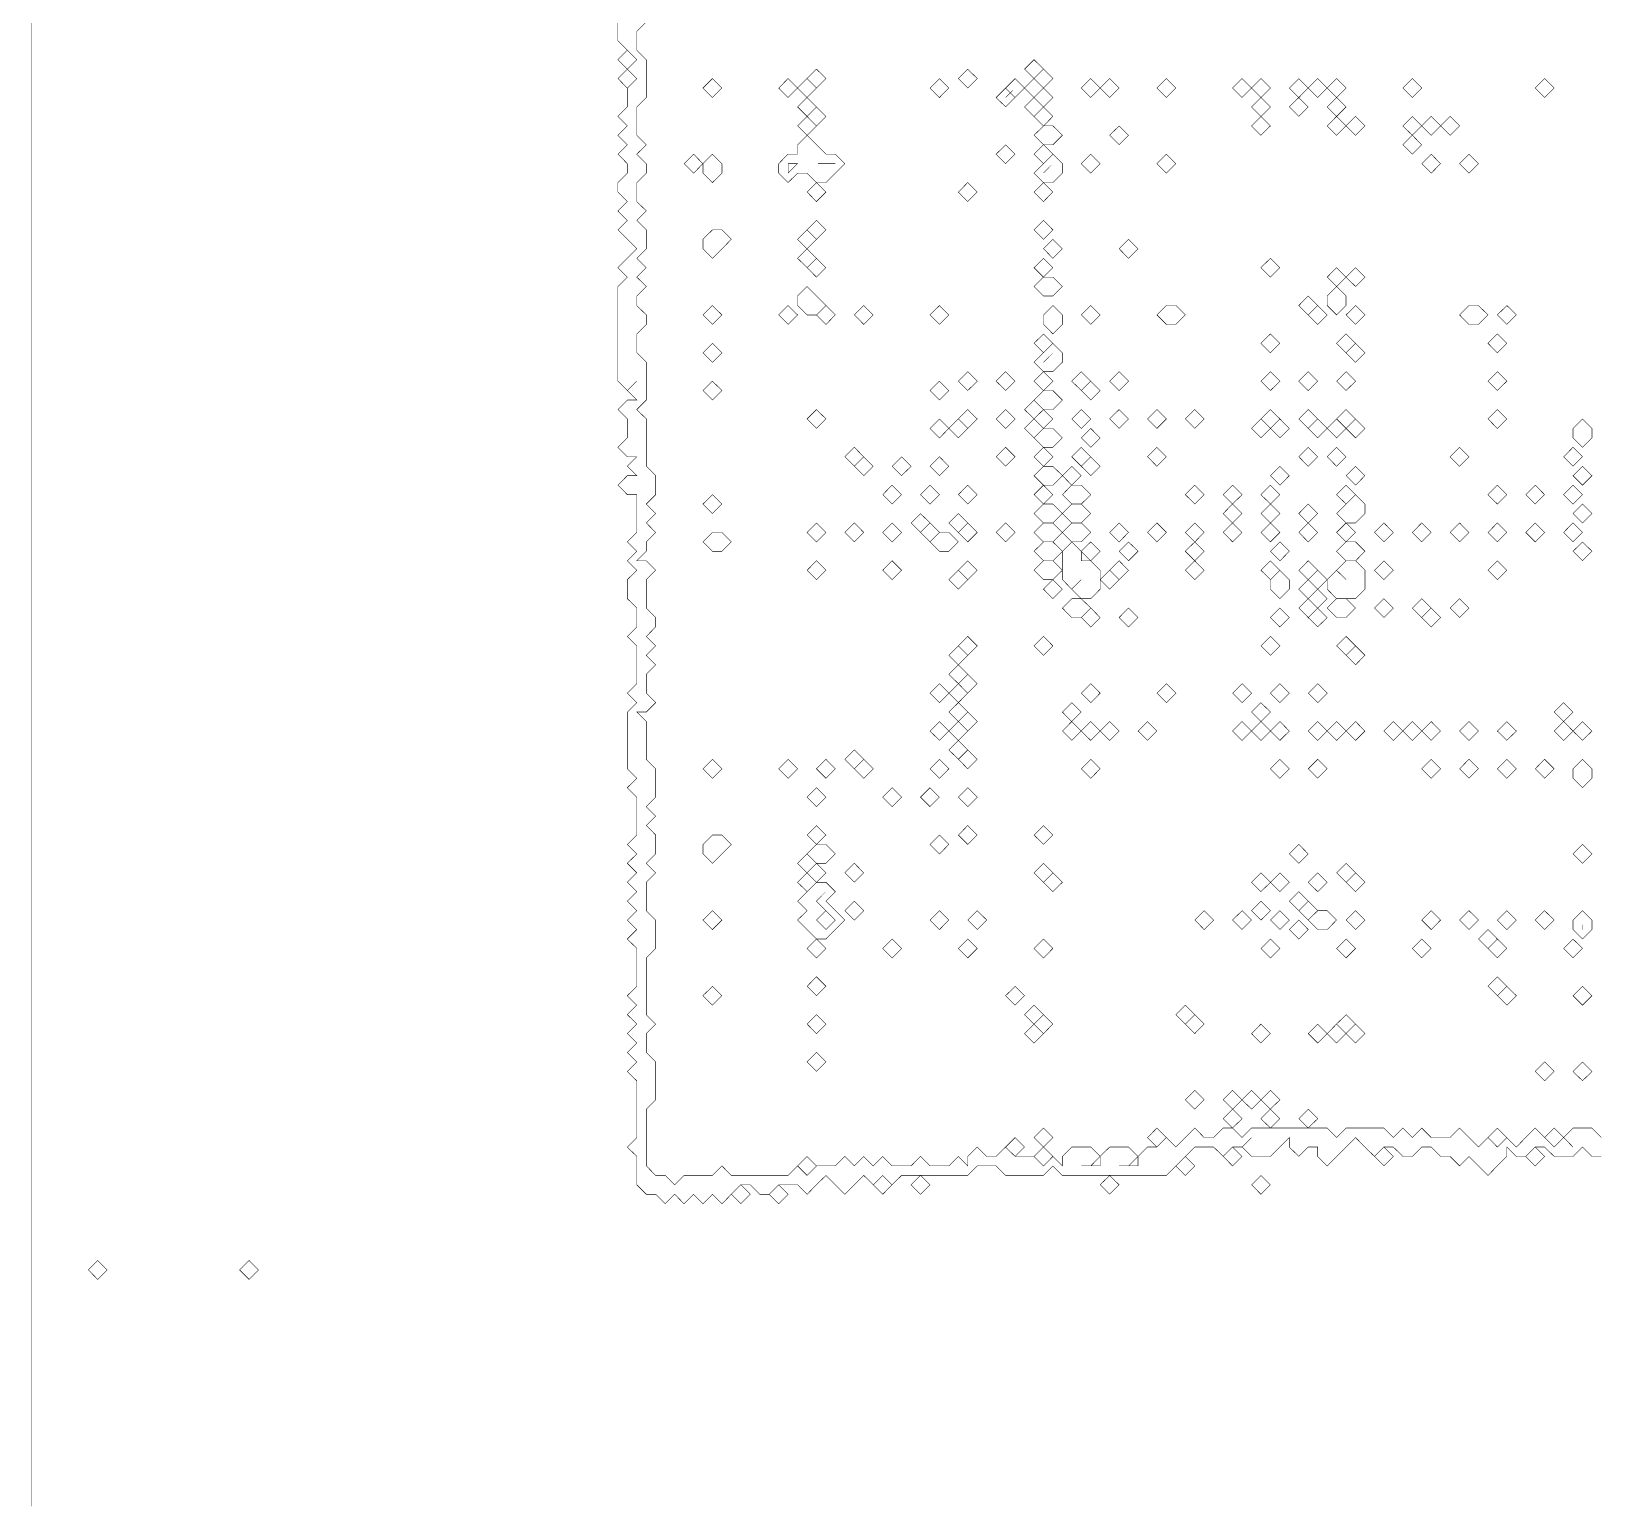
# Model space of a CAD drawing. Header units: metres. Extents: x 0 to 4939, y -4939 to 0.
# Drawn here: x 0 to 1599, y -3436 to -1933 of the extents above; entities that cross this region are included whole.
import ezdxf

# ---------------------------------------------------------------- set-up
doc = ezdxf.new("R2010")
doc.units = ezdxf.units.M
doc.layers.add('conductor', color=1, linetype='Continuous')
doc.layers.add('substrate', color=5, linetype='Continuous')

msp = doc.modelspace()

# ---------------------------------------------------------------- linework, layer by layer
at = {"layer": 'conductor', "const_width": 0.5}
msp.add_lwpolyline([(628.2, -1923.1), (618.5, -1932.8), (618.5, -1942.5), (618.5, -1952.1), (628.2, -1961.8), (628.2, -1971.5), (628.2, -1981.1), (628.2, -1990.8), (628.2, -2000.5), (618.5, -2010.1), (618.5, -2019.8), (618.5, -2029.5), (618.5, -2039.1), (628.2, -2048.8), (618.5, -2058.4), (628.2, -2068.1), (628.2, -2077.8), (618.5, -2087.4), (618.5, -2097.1), (618.5, -2106.8), (628.2, -2116.4), (618.5, -2126.1), (628.2, -2135.8), (628.2, -2145.4), (628.2, -2155.1), (618.5, -2164.8), (628.2, -2174.4), (618.5, -2184.1), (628.2, -2193.7), (618.5, -2203.4), (618.5, -2213.1), (628.2, -2222.7), (628.2, -2232.4), (618.5, -2242.1), (618.5, -2251.7), (618.5, -2261.4), (628.2, -2271.1), (628.2, -2280.7), (628.2, -2290.4), (628.2, -2300), (628.2, -2309.7), (618.5, -2319.4), (628.2, -2329), (628.2, -2338.7), (628.2, -2348.4), (628.2, -2358), (628.2, -2367.7), (628.2, -2377.4), (637.8, -2387), (637.8, -2396.7), (637.8, -2406.4), (628.2, -2416), (637.8, -2425.7), (628.2, -2435.3), (637.8, -2445), (628.2, -2454.7), (628.2, -2464.3), (618.5, -2474), (628.2, -2474), (637.8, -2483.7), (628.2, -2493.3), (628.2, -2503), (628.2, -2512.7), (628.2, -2522.3), (637.8, -2532), (637.8, -2541.6), (628.2, -2551.3), (637.8, -2561), (628.2, -2570.6), (637.8, -2580.3), (628.2, -2590), (628.2, -2599.6), (628.2, -2609.3), (637.8, -2619), (628.2, -2628.6), (618.5, -2628.6), (628.2, -2638.3), (628.2, -2648), (628.2, -2657.6), (628.2, -2667.3), (628.2, -2676.9), (637.8, -2686.6), (637.8, -2696.3), (637.8, -2705.9), (637.8, -2715.6), (628.2, -2725.3), (637.8, -2734.9), (628.2, -2744.6), (637.8, -2754.3), (637.8, -2763.9), (637.8, -2773.6), (628.2, -2783.2), (637.8, -2792.9), (628.2, -2802.6), (628.2, -2812.2), (628.2, -2821.9), (628.2, -2831.6), (637.8, -2841.2), (637.8, -2850.9), (637.8, -2860.6), (637.8, -2870.2), (628.2, -2879.9), (628.2, -2889.6), (628.2, -2899.2), (628.2, -2908.9), (628.2, -2918.5), (628.2, -2928.2), (628.2, -2937.9), (637.8, -2947.5), (628.2, -2957.2), (628.2, -2966.9), (628.2, -2976.5), (637.8, -2986.2), (637.8, -2995.9), (637.8, -3005.5), (637.8, -3015.2), (637.8, -3024.9), (628.2, -3034.5), (628.2, -3044.2), (628.2, -3053.8), (628.2, -3063.5), (628.2, -3073.2), (628.2, -3082.8), (628.2, -3092.5), (637.8, -3102.2), (647.5, -3102.2), (657.2, -3111.8), (666.8, -3102.2), (676.5, -3102.2), (686.1, -3102.2), (695.8, -3102.2), (705.5, -3092.5), (715.1, -3102.2), (724.8, -3102.2), (734.5, -3102.2), (744.1, -3102.2), (753.8, -3102.2), (763.5, -3102.2), (773.1, -3102.2), (782.8, -3092.5), (792.5, -3102.2), (802.1, -3092.5), (811.8, -3092.5), (821.4, -3092.5), (831.1, -3082.8), (840.8, -3092.5), (850.4, -3082.8), (860.1, -3092.5), (869.8, -3082.8), (879.4, -3092.5), (889.1, -3092.5), (898.8, -3092.5), (908.4, -3082.8), (918.1, -3092.5), (927.8, -3092.5), (937.4, -3092.5), (947.1, -3082.8), (956.7, -3092.5), (956.7, -3082.8), (966.4, -3073.2), (976.1, -3082.8), (985.7, -3082.8), (995.4, -3073.2), (1005.1, -3082.8), (1014.7, -3082.8), (1024.4, -3082.8), (1034.1, -3092.5), (1043.7, -3082.8), (1053.4, -3092.5), (1053.4, -3082.8), (1063, -3073.2), (1072.7, -3073.2), (1082.4, -3073.2), (1092, -3082.8), (1082.4, -3092.5), (1072.7, -3092.5), (1082.4, -3092.5), (1092, -3092.5), (1092, -3082.8), (1101.7, -3073.2), (1111.4, -3073.2), (1121, -3073.2), (1130.7, -3082.8), (1121, -3092.5), (1111.4, -3092.5), (1121, -3092.5), (1130.7, -3092.5), (1130.7, -3082.8), (1140.4, -3073.2), (1150, -3073.2), (1159.7, -3063.5), (1169.4, -3073.2), (1179, -3063.5), (1188.7, -3053.8), (1198.3, -3063.5), (1208, -3063.5), (1217.7, -3053.8), (1227.3, -3053.8), (1237, -3063.5), (1246.7, -3053.8), (1256.3, -3053.8), (1266, -3053.8), (1275.7, -3053.8), (1285.3, -3053.8), (1295, -3053.8), (1304.6, -3053.8), (1314.3, -3053.8), (1324, -3053.8), (1333.6, -3063.5), (1343.3, -3053.8), (1353, -3053.8), (1362.6, -3053.8), (1372.3, -3053.8), (1382, -3053.8), (1391.6, -3063.5), (1401.3, -3053.8), (1411, -3063.5), (1420.6, -3053.8), (1430.3, -3063.5), (1439.9, -3063.5), (1449.6, -3063.5), (1459.3, -3053.8), (1468.9, -3063.5), (1478.6, -3073.2), (1488.3, -3063.5), (1497.9, -3073.2), (1507.6, -3063.5), (1517.3, -3073.2), (1526.9, -3063.5), (1536.6, -3053.8), (1546.2, -3063.5), (1555.9, -3073.2), (1565.6, -3063.5), (1575.2, -3073.2), (1565.6, -3063.5), (1575.2, -3053.8), (1584.9, -3053.8), (1594.6, -3053.8), (1604.2, -3063.5)], dxfattribs=at)
for points in [[(1014.7, -1971.5), (1024.4, -1961.8), (1034.1, -1971.5), (1024.4, -1981.1)], [(686.1, -1990.8), (695.8, -1981.1), (705.5, -1990.8), (695.8, -2000.5)], [(763.5, -1990.8), (773.1, -1981.1), (782.8, -1990.8), (773.1, -2000.5)], [(782.8, -1990.8), (792.5, -1981.1), (802.1, -1990.8), (792.5, -2000.5)], [(792.5, -1981.1), (802.1, -1971.5), (811.8, -1981.1), (802.1, -1990.8)], [(918.1, -1990.8), (927.8, -1981.1), (937.4, -1990.8), (927.8, -2000.5)], [(947.1, -1981.1), (956.7, -1971.5), (966.4, -1981.1), (956.7, -1990.8)], [(995.4, -1990.8), (1005.1, -1981.1), (1014.7, -1990.8), (1005.1, -2000.5)], [(1014.7, -1990.8), (1024.4, -1981.1), (1034.1, -1990.8), (1024.4, -2000.5)], [(1024.4, -1981.1), (1034.1, -1971.5), (1043.7, -1981.1), (1034.1, -1990.8)], [(1072.7, -1990.8), (1082.4, -1981.1), (1092, -1990.8), (1082.4, -2000.5)], [(1092, -1990.8), (1101.7, -1981.1), (1111.4, -1990.8), (1101.7, -2000.5)], [(1150, -1990.8), (1159.7, -1981.1), (1169.4, -1990.8), (1159.7, -2000.5)], [(1227.3, -1990.8), (1237, -1981.1), (1246.7, -1990.8), (1237, -2000.5)], [(1246.7, -1990.8), (1256.3, -1981.1), (1266, -1990.8), (1256.3, -2000.5)], [(1285.3, -1990.8), (1295, -1981.1), (1304.6, -1990.8), (1295, -2000.5)], [(1304.6, -1990.8), (1314.3, -1981.1), (1324, -1990.8), (1314.3, -2000.5)], [(1324, -1990.8), (1333.6, -1981.1), (1343.3, -1990.8), (1333.6, -2000.5)], [(1401.3, -1990.8), (1411, -1981.1), (1420.6, -1990.8), (1411, -2000.5)], [(1536.6, -1990.8), (1546.2, -1981.1), (1555.9, -1990.8), (1546.2, -2000.5)], [(985.7, -2000.5), (995.4, -1990.8), (1005.1, -2000.5), (995.4, -2010.1)], [(1024.4, -2000.5), (1034.1, -1990.8), (1043.7, -2000.5), (1034.1, -2010.1)], [(782.8, -2010.1), (792.5, -2000.5), (802.1, -2010.1), (792.5, -2019.8)], [(792.5, -2019.8), (802.1, -2010.1), (811.8, -2019.8), (802.1, -2029.5)], [(1014.7, -2010.1), (1024.4, -2000.5), (1034.1, -2010.1), (1024.4, -2019.8)], [(1024.4, -2019.8), (1034.1, -2010.1), (1043.7, -2019.8), (1034.1, -2029.5)], [(1246.7, -2010.1), (1256.3, -2000.5), (1266, -2010.1), (1256.3, -2019.8)], [(1285.3, -2010.1), (1295, -2000.5), (1304.6, -2010.1), (1295, -2019.8)], [(1324, -2010.1), (1333.6, -2000.5), (1343.3, -2010.1), (1333.6, -2019.8)], [(782.8, -2029.5), (792.5, -2019.8), (802.1, -2029.5), (792.5, -2039.1)], [(1024.4, -2039.1), (1034.1, -2029.5), (1043.7, -2029.5), (1053.4, -2039.1), (1043.7, -2048.8), (1034.1, -2048.8)], [(1101.7, -2039.1), (1111.4, -2029.5), (1121, -2039.1), (1111.4, -2048.8)], [(1246.7, -2029.5), (1256.3, -2019.8), (1266, -2029.5), (1256.3, -2039.1)], [(1324, -2029.5), (1333.6, -2019.8), (1343.3, -2029.5), (1333.6, -2039.1)], [(1343.3, -2029.5), (1353, -2019.8), (1362.6, -2029.5), (1353, -2039.1)], [(1401.3, -2029.5), (1411, -2019.8), (1420.6, -2029.5), (1411, -2039.1)], [(1420.6, -2029.5), (1430.3, -2019.8), (1439.9, -2029.5), (1430.3, -2039.1)], [(1439.9, -2029.5), (1449.6, -2019.8), (1459.3, -2029.5), (1449.6, -2039.1)], [(782.8, -2048.8), (792.5, -2039.1), (802.1, -2048.8), (811.8, -2058.4), (821.4, -2058.4), (831.1, -2068.1), (821.4, -2077.8), (811.8, -2087.4), (802.1, -2087.4), (792.5, -2077.8), (782.8, -2077.8), (773.1, -2087.4), (763.5, -2077.8), (763.5, -2068.1), (773.1, -2058.4), (782.8, -2058.4)], [(1401.3, -2048.8), (1411, -2039.1), (1420.6, -2048.8), (1411, -2058.4)], [(666.8, -2068.1), (676.5, -2058.4), (686.1, -2068.1), (676.5, -2077.8)], [(686.1, -2068.1), (695.8, -2058.4), (705.5, -2068.1), (705.5, -2077.8), (695.8, -2087.4), (686.1, -2077.8)], [(985.7, -2058.4), (995.4, -2048.8), (1005.1, -2058.4), (995.4, -2068.1)], [(1024.4, -2058.4), (1034.1, -2048.8), (1043.7, -2058.4), (1034.1, -2068.1)], [(1034.1, -2068.1), (1043.7, -2058.4), (1053.4, -2068.1), (1053.4, -2077.8), (1043.7, -2087.4), (1034.1, -2087.4), (1024.4, -2077.8)], [(1072.7, -2068.1), (1082.4, -2058.4), (1092, -2068.1), (1082.4, -2077.8)], [(1150, -2068.1), (1159.7, -2058.4), (1169.4, -2068.1), (1159.7, -2077.8)], [(1420.6, -2068.1), (1430.3, -2058.4), (1439.9, -2068.1), (1430.3, -2077.8)], [(1459.3, -2068.1), (1468.9, -2058.4), (1478.6, -2068.1), (1468.9, -2077.8)], [(792.5, -2097.1), (802.1, -2087.4), (811.8, -2097.1), (802.1, -2106.8)], [(947.1, -2097.1), (956.7, -2087.4), (966.4, -2097.1), (956.7, -2106.8)], [(1024.4, -2097.1), (1034.1, -2087.4), (1043.7, -2097.1), (1034.1, -2106.8)], [(792.5, -2135.8), (802.1, -2126.1), (811.8, -2135.8), (802.1, -2145.4)], [(1024.4, -2135.8), (1034.1, -2126.1), (1043.7, -2135.8), (1034.1, -2145.4)], [(686.1, -2145.4), (695.8, -2135.8), (705.5, -2135.8), (715.1, -2145.4), (705.5, -2155.1), (695.8, -2164.8), (686.1, -2155.1)], [(782.8, -2145.4), (792.5, -2135.8), (802.1, -2145.4), (792.5, -2155.1)], [(782.8, -2164.8), (792.5, -2155.1), (802.1, -2164.8), (792.5, -2174.4)], [(1034.1, -2155.1), (1043.7, -2145.4), (1053.4, -2155.1), (1043.7, -2164.8)], [(1111.4, -2155.1), (1121, -2145.4), (1130.7, -2155.1), (1121, -2164.8)], [(792.5, -2174.4), (802.1, -2164.8), (811.8, -2174.4), (802.1, -2184.1)], [(1024.4, -2174.4), (1034.1, -2164.8), (1043.7, -2174.4), (1034.1, -2184.1)], [(1256.3, -2174.4), (1266, -2164.8), (1275.7, -2174.4), (1266, -2184.1)], [(1324, -2184.1), (1333.6, -2174.4), (1343.3, -2184.1), (1333.6, -2193.7)], [(1343.3, -2184.1), (1353, -2174.4), (1362.6, -2184.1), (1353, -2193.7)], [(1024.4, -2193.7), (1034.1, -2184.1), (1043.7, -2184.1), (1053.4, -2193.7), (1043.7, -2203.4), (1034.1, -2203.4)], [(782.8, -2203.4), (792.5, -2193.7), (802.1, -2203.4), (811.8, -2213.1), (802.1, -2222.7), (792.5, -2222.7), (782.8, -2213.1)], [(1295, -2213.1), (1304.6, -2203.4), (1314.3, -2213.1), (1304.6, -2222.7)], [(1324, -2203.4), (1333.6, -2193.7), (1343.3, -2203.4), (1343.3, -2213.1), (1333.6, -2222.7), (1324, -2213.1)], [(686.1, -2222.7), (695.8, -2213.1), (705.5, -2222.7), (695.8, -2232.4)], [(763.5, -2222.7), (773.1, -2213.1), (782.8, -2222.7), (773.1, -2232.4)], [(802.1, -2222.7), (811.8, -2213.1), (821.4, -2222.7), (811.8, -2232.4)], [(840.8, -2222.7), (850.4, -2213.1), (860.1, -2222.7), (850.4, -2232.4)], [(918.1, -2222.7), (927.8, -2213.1), (937.4, -2222.7), (927.8, -2232.4)], [(1034.1, -2222.7), (1043.7, -2213.1), (1053.4, -2222.7), (1053.4, -2232.4), (1043.7, -2242.1), (1034.1, -2232.4)], [(1072.7, -2222.7), (1082.4, -2213.1), (1092, -2222.7), (1082.4, -2232.4)], [(1150, -2222.7), (1159.7, -2213.1), (1169.4, -2213.1), (1179, -2222.7), (1169.4, -2232.4), (1159.7, -2232.4)], [(1304.6, -2222.7), (1314.3, -2213.1), (1324, -2222.7), (1314.3, -2232.4)], [(1343.3, -2222.7), (1353, -2213.1), (1362.6, -2222.7), (1353, -2232.4)], [(1459.3, -2222.7), (1468.9, -2213.1), (1478.6, -2213.1), (1488.3, -2222.7), (1478.6, -2232.4), (1468.9, -2232.4)], [(1497.9, -2222.7), (1507.6, -2213.1), (1517.3, -2222.7), (1507.6, -2232.4)], [(686.1, -2261.4), (695.8, -2251.7), (705.5, -2261.4), (695.8, -2271.1)], [(1024.4, -2251.7), (1034.1, -2242.1), (1043.7, -2251.7), (1034.1, -2261.4)], [(1034.1, -2261.4), (1043.7, -2251.7), (1053.4, -2261.4), (1053.4, -2271.1), (1043.7, -2280.7), (1034.1, -2280.7), (1024.4, -2271.1)], [(1256.3, -2251.7), (1266, -2242.1), (1275.7, -2251.7), (1266, -2261.4)], [(1333.6, -2251.7), (1343.3, -2242.1), (1353, -2251.7), (1343.3, -2261.4)], [(1343.3, -2261.4), (1353, -2251.7), (1362.6, -2261.4), (1353, -2271.1)], [(1488.3, -2251.7), (1497.9, -2242.1), (1507.6, -2251.7), (1497.9, -2261.4)], [(947.1, -2290.4), (956.7, -2280.7), (966.4, -2290.4), (956.7, -2300)], [(985.7, -2290.4), (995.4, -2280.7), (1005.1, -2290.4), (995.4, -2300)], [(1024.4, -2290.4), (1034.1, -2280.7), (1043.7, -2290.4), (1034.1, -2300)], [(1063, -2290.4), (1072.7, -2280.7), (1082.4, -2290.4), (1072.7, -2300)], [(1101.7, -2290.4), (1111.4, -2280.7), (1121, -2290.4), (1111.4, -2300)], [(1256.3, -2290.4), (1266, -2280.7), (1275.7, -2290.4), (1266, -2300)], [(1295, -2290.4), (1304.6, -2280.7), (1314.3, -2290.4), (1304.6, -2300)], [(1333.6, -2290.4), (1343.3, -2280.7), (1353, -2290.4), (1343.3, -2300)], [(1488.3, -2290.4), (1497.9, -2280.7), (1507.6, -2290.4), (1497.9, -2300)], [(686.1, -2300), (695.8, -2290.4), (705.5, -2300), (695.8, -2309.7)], [(918.1, -2300), (927.8, -2290.4), (937.4, -2300), (927.8, -2309.7)], [(1024.4, -2309.7), (1034.1, -2300), (1043.7, -2300), (1053.4, -2309.7), (1043.7, -2319.4), (1034.1, -2319.4)], [(1072.7, -2300), (1082.4, -2290.4), (1092, -2300), (1082.4, -2309.7)], [(792.5, -2329), (802.1, -2319.4), (811.8, -2329), (802.1, -2338.7)], [(947.1, -2329), (956.7, -2319.4), (966.4, -2329), (956.7, -2338.7)], [(985.7, -2329), (995.4, -2319.4), (1005.1, -2329), (995.4, -2338.7)], [(1014.7, -2319.4), (1024.4, -2309.7), (1034.1, -2319.4), (1024.4, -2329)], [(1024.4, -2329), (1034.1, -2319.4), (1043.7, -2329), (1034.1, -2338.7)], [(1063, -2329), (1072.7, -2319.4), (1082.4, -2329), (1072.7, -2338.7)], [(1101.7, -2329), (1111.4, -2319.4), (1121, -2329), (1111.4, -2338.7)], [(1140.4, -2329), (1150, -2319.4), (1159.7, -2329), (1150, -2338.7)], [(1179, -2329), (1188.7, -2319.4), (1198.3, -2329), (1188.7, -2338.7)], [(1256.3, -2329), (1266, -2319.4), (1275.7, -2329), (1266, -2338.7)], [(1295, -2329), (1304.6, -2319.4), (1314.3, -2329), (1304.6, -2338.7)], [(1333.6, -2329), (1343.3, -2319.4), (1353, -2329), (1343.3, -2338.7)], [(1488.3, -2329), (1497.9, -2319.4), (1507.6, -2329), (1497.9, -2338.7)], [(918.1, -2338.7), (927.8, -2329), (937.4, -2338.7), (927.8, -2348.4)], [(937.4, -2338.7), (947.1, -2329), (956.7, -2338.7), (947.1, -2348.4)], [(1014.7, -2338.7), (1024.4, -2329), (1034.1, -2338.7), (1024.4, -2348.4)], [(1246.7, -2338.7), (1256.3, -2329), (1266, -2338.7), (1256.3, -2348.4)], [(1266, -2338.7), (1275.7, -2329), (1285.3, -2338.7), (1275.7, -2348.4)], [(1304.6, -2338.7), (1314.3, -2329), (1324, -2338.7), (1314.3, -2348.4)], [(1324, -2338.7), (1333.6, -2329), (1343.3, -2338.7), (1333.6, -2348.4)], [(1343.3, -2338.7), (1353, -2329), (1362.6, -2338.7), (1353, -2348.4)], [(1575.2, -2338.7), (1584.9, -2329), (1594.6, -2338.7), (1594.6, -2348.4), (1584.9, -2358), (1575.2, -2348.4)], [(1024.4, -2348.4), (1034.1, -2338.7), (1043.7, -2338.7), (1053.4, -2348.4), (1043.7, -2358), (1034.1, -2358)], [(1072.7, -2348.4), (1082.4, -2338.7), (1092, -2348.4), (1082.4, -2358)], [(831.1, -2367.7), (840.8, -2358), (850.4, -2367.7), (840.8, -2377.4)], [(840.8, -2377.4), (850.4, -2367.7), (860.1, -2377.4), (850.4, -2387)], [(879.4, -2377.4), (889.1, -2367.7), (898.8, -2377.4), (889.1, -2387)], [(918.1, -2377.4), (927.8, -2367.7), (937.4, -2377.4), (927.8, -2387)], [(985.7, -2367.7), (995.4, -2358), (1005.1, -2367.7), (995.4, -2377.4)], [(1024.4, -2367.7), (1034.1, -2358), (1043.7, -2367.7), (1034.1, -2377.4)], [(1063, -2367.7), (1072.7, -2358), (1082.4, -2367.7), (1072.7, -2377.4)], [(1072.7, -2377.4), (1082.4, -2367.7), (1092, -2377.4), (1082.4, -2387)], [(1140.4, -2367.7), (1150, -2358), (1159.7, -2367.7), (1150, -2377.4)], [(1295, -2367.7), (1304.6, -2358), (1314.3, -2367.7), (1304.6, -2377.4)], [(1324, -2367.7), (1333.6, -2358), (1343.3, -2367.7), (1333.6, -2377.4)], [(1449.6, -2367.7), (1459.3, -2358), (1468.9, -2367.7), (1459.3, -2377.4)], [(1565.6, -2367.7), (1575.2, -2358), (1584.9, -2367.7), (1575.2, -2377.4)], [(1024.4, -2387), (1034.1, -2377.4), (1043.7, -2377.4), (1053.4, -2387), (1043.7, -2396.7), (1034.1, -2396.7)], [(1053.4, -2387), (1063, -2377.4), (1072.7, -2387), (1063, -2396.7)], [(1266, -2387), (1275.7, -2377.4), (1285.3, -2387), (1275.7, -2396.7)], [(1343.3, -2387), (1353, -2377.4), (1362.6, -2387), (1353, -2396.7)], [(1575.2, -2387), (1584.9, -2377.4), (1594.6, -2387), (1584.9, -2396.7)], [(869.8, -2406.4), (879.4, -2396.7), (889.1, -2406.4), (879.4, -2416)], [(908.4, -2406.4), (918.1, -2396.7), (927.8, -2406.4), (918.1, -2416)], [(947.1, -2406.4), (956.7, -2396.7), (966.4, -2406.4), (956.7, -2416)], [(1024.4, -2406.4), (1034.1, -2396.7), (1043.7, -2406.4), (1034.1, -2416)], [(1053.4, -2406.4), (1063, -2396.7), (1072.7, -2396.7), (1082.4, -2406.4), (1072.7, -2416), (1063, -2416)], [(1179, -2406.4), (1188.7, -2396.7), (1198.3, -2406.4), (1188.7, -2416)], [(1217.7, -2406.4), (1227.3, -2396.7), (1237, -2406.4), (1227.3, -2416)], [(1256.3, -2406.4), (1266, -2396.7), (1275.7, -2406.4), (1266, -2416)], [(1333.6, -2406.4), (1343.3, -2396.7), (1353, -2406.4), (1343.3, -2416)], [(1488.3, -2406.4), (1497.9, -2396.7), (1507.6, -2406.4), (1497.9, -2416)], [(1526.9, -2406.4), (1536.6, -2396.7), (1546.2, -2406.4), (1536.6, -2416)], [(1565.6, -2406.4), (1575.2, -2396.7), (1584.9, -2406.4), (1575.2, -2416)], [(686.1, -2416), (695.8, -2406.4), (705.5, -2416), (695.8, -2425.7)], [(1343.3, -2416), (1353, -2406.4), (1362.6, -2416), (1362.6, -2425.7), (1353, -2435.3), (1343.3, -2435.3), (1333.6, -2425.7)], [(898.8, -2435.3), (908.4, -2425.7), (918.1, -2435.3), (908.4, -2445)], [(937.4, -2435.3), (947.1, -2425.7), (956.7, -2435.3), (947.1, -2445)], [(1024.4, -2425.7), (1034.1, -2416), (1043.7, -2416), (1053.4, -2425.7), (1043.7, -2435.3), (1034.1, -2435.3)], [(1053.4, -2425.7), (1063, -2416), (1072.7, -2416), (1082.4, -2425.7), (1072.7, -2435.3), (1063, -2435.3)], [(1217.7, -2425.7), (1227.3, -2416), (1237, -2425.7), (1227.3, -2435.3)], [(1256.3, -2425.7), (1266, -2416), (1275.7, -2425.7), (1266, -2435.3)], [(1295, -2425.7), (1304.6, -2416), (1314.3, -2425.7), (1304.6, -2435.3)], [(1575.2, -2425.7), (1584.9, -2416), (1594.6, -2425.7), (1584.9, -2435.3)], [(686.1, -2454.7), (695.8, -2445), (705.5, -2445), (715.1, -2454.7), (705.5, -2464.3), (695.8, -2464.3)], [(792.5, -2445), (802.1, -2435.3), (811.8, -2445), (802.1, -2454.7)], [(831.1, -2445), (840.8, -2435.3), (850.4, -2445), (840.8, -2454.7)], [(869.8, -2445), (879.4, -2435.3), (889.1, -2445), (879.4, -2454.7)], [(908.4, -2445), (918.1, -2435.3), (927.8, -2445), (918.1, -2454.7)], [(918.1, -2454.7), (927.8, -2445), (937.4, -2445), (947.1, -2454.7), (937.4, -2464.3), (927.8, -2464.3)], [(947.1, -2445), (956.7, -2435.3), (966.4, -2445), (956.7, -2454.7)], [(985.7, -2445), (995.4, -2435.3), (1005.1, -2445), (995.4, -2454.7)], [(1024.4, -2445), (1034.1, -2435.3), (1043.7, -2435.3), (1053.4, -2445), (1043.7, -2454.7), (1034.1, -2454.7)], [(1053.4, -2445), (1063, -2435.3), (1072.7, -2435.3), (1082.4, -2445), (1072.7, -2454.7), (1063, -2454.7)], [(1101.7, -2445), (1111.4, -2435.3), (1121, -2445), (1111.4, -2454.7)], [(1140.4, -2445), (1150, -2435.3), (1159.7, -2445), (1150, -2454.7)], [(1179, -2445), (1188.7, -2435.3), (1198.3, -2445), (1188.7, -2454.7)], [(1217.7, -2445), (1227.3, -2435.3), (1237, -2445), (1227.3, -2454.7)], [(1256.3, -2445), (1266, -2435.3), (1275.7, -2445), (1266, -2454.7)], [(1295, -2445), (1304.6, -2435.3), (1314.3, -2445), (1304.6, -2454.7)], [(1333.6, -2445), (1343.3, -2435.3), (1353, -2445), (1343.3, -2454.7)], [(1372.3, -2445), (1382, -2435.3), (1391.6, -2445), (1382, -2454.7)], [(1411, -2445), (1420.6, -2435.3), (1430.3, -2445), (1420.6, -2454.7)], [(1449.6, -2445), (1459.3, -2435.3), (1468.9, -2445), (1459.3, -2454.7)], [(1488.3, -2445), (1497.9, -2435.3), (1507.6, -2445), (1497.9, -2454.7)], [(1526.9, -2445), (1536.6, -2435.3), (1546.2, -2445), (1536.6, -2454.7)], [(1565.6, -2445), (1575.2, -2435.3), (1584.9, -2445), (1575.2, -2454.7)], [(1024.4, -2464.3), (1034.1, -2454.7), (1043.7, -2454.7), (1053.4, -2464.3), (1043.7, -2474), (1034.1, -2474)], [(1053.4, -2464.3), (1063, -2454.7), (1072.7, -2464.3), (1072.7, -2474), (1082.4, -2474), (1092, -2483.7), (1092, -2493.3), (1092, -2503), (1082.4, -2512.7), (1072.7, -2512.7), (1063, -2503), (1072.7, -2493.3), (1063, -2503), (1053.4, -2493.3), (1053.4, -2483.7), (1053.4, -2474)], [(1072.7, -2464.3), (1082.4, -2454.7), (1092, -2464.3), (1082.4, -2474)], [(1111.4, -2464.3), (1121, -2454.7), (1130.7, -2464.3), (1121, -2474)], [(1179, -2464.3), (1188.7, -2454.7), (1198.3, -2464.3), (1188.7, -2474)], [(1266, -2464.3), (1275.7, -2454.7), (1285.3, -2464.3), (1275.7, -2474)], [(1333.6, -2464.3), (1343.3, -2454.7), (1353, -2454.7), (1362.6, -2464.3), (1353, -2474), (1343.3, -2474)], [(1575.2, -2464.3), (1584.9, -2454.7), (1594.6, -2464.3), (1584.9, -2474)], [(792.5, -2483.7), (802.1, -2474), (811.8, -2483.7), (802.1, -2493.3)], [(869.8, -2483.7), (879.4, -2474), (889.1, -2483.7), (879.4, -2493.3)], [(947.1, -2483.7), (956.7, -2474), (966.4, -2483.7), (956.7, -2493.3)], [(1024.4, -2483.7), (1034.1, -2474), (1043.7, -2474), (1053.4, -2483.7), (1043.7, -2493.3), (1034.1, -2493.3)], [(1101.7, -2483.7), (1111.4, -2474), (1121, -2483.7), (1111.4, -2493.3)], [(1179, -2483.7), (1188.7, -2474), (1198.3, -2483.7), (1188.7, -2493.3)], [(1256.3, -2483.7), (1266, -2474), (1275.7, -2483.7), (1266, -2493.3)], [(1295, -2483.7), (1304.6, -2474), (1314.3, -2483.7), (1304.6, -2493.3)], [(1333.6, -2483.7), (1343.3, -2474), (1353, -2474), (1362.6, -2483.7), (1362.6, -2493.3), (1362.6, -2503), (1353, -2512.7), (1343.3, -2512.7), (1333.6, -2512.7), (1324, -2503), (1324, -2493.3), (1333.6, -2483.7), (1343.3, -2493.3)], [(1372.3, -2483.7), (1382, -2474), (1391.6, -2483.7), (1382, -2493.3)], [(1488.3, -2483.7), (1497.9, -2474), (1507.6, -2483.7), (1497.9, -2493.3)], [(937.4, -2493.3), (947.1, -2483.7), (956.7, -2493.3), (947.1, -2503)], [(1034.1, -2503), (1043.7, -2493.3), (1053.4, -2503), (1043.7, -2512.7)], [(1092, -2493.3), (1101.7, -2483.7), (1111.4, -2493.3), (1101.7, -2503)], [(1266, -2493.3), (1275.7, -2483.7), (1285.3, -2493.3), (1285.3, -2503), (1275.7, -2512.7), (1266, -2503)], [(1295, -2503), (1304.6, -2493.3), (1314.3, -2503), (1304.6, -2512.7)], [(1304.6, -2493.3), (1314.3, -2483.7), (1324, -2493.3), (1314.3, -2503)], [(1304.6, -2512.7), (1314.3, -2503), (1324, -2512.7), (1314.3, -2522.3)], [(1053.4, -2522.3), (1063, -2512.7), (1072.7, -2512.7), (1082.4, -2522.3), (1072.7, -2532), (1063, -2532)], [(1072.7, -2532), (1082.4, -2522.3), (1092, -2532), (1082.4, -2541.6)], [(1111.4, -2532), (1121, -2522.3), (1130.7, -2532), (1121, -2541.6)], [(1266, -2532), (1275.7, -2522.3), (1285.3, -2532), (1275.7, -2541.6)], [(1295, -2522.3), (1304.6, -2512.7), (1314.3, -2522.3), (1304.6, -2532)], [(1304.6, -2532), (1314.3, -2522.3), (1324, -2532), (1314.3, -2541.6)], [(1324, -2522.3), (1333.6, -2512.7), (1343.3, -2512.7), (1353, -2522.3), (1343.3, -2532), (1333.6, -2532)], [(1372.3, -2522.3), (1382, -2512.7), (1391.6, -2522.3), (1382, -2532)], [(1411, -2522.3), (1420.6, -2512.7), (1430.3, -2522.3), (1420.6, -2532)], [(1420.6, -2532), (1430.3, -2522.3), (1439.9, -2532), (1430.3, -2541.6)], [(1449.6, -2522.3), (1459.3, -2512.7), (1468.9, -2522.3), (1459.3, -2532)], [(947.1, -2561), (956.7, -2551.3), (966.4, -2561), (956.7, -2570.6)], [(1024.4, -2561), (1034.1, -2551.3), (1043.7, -2561), (1034.1, -2570.6)], [(1256.3, -2561), (1266, -2551.3), (1275.7, -2561), (1266, -2570.6)], [(1333.6, -2561), (1343.3, -2551.3), (1353, -2561), (1343.3, -2570.6)], [(937.4, -2570.6), (947.1, -2561), (956.7, -2570.6), (947.1, -2580.3)], [(1343.3, -2570.6), (1353, -2561), (1362.6, -2570.6), (1353, -2580.3)], [(937.4, -2590), (947.1, -2580.3), (956.7, -2590), (947.1, -2599.6)], [(947.1, -2599.6), (956.7, -2590), (966.4, -2599.6), (956.7, -2609.3)], [(918.1, -2609.3), (927.8, -2599.6), (937.4, -2609.3), (927.8, -2619)], [(937.4, -2609.3), (947.1, -2599.6), (956.7, -2609.3), (947.1, -2619)], [(1072.7, -2609.3), (1082.4, -2599.6), (1092, -2609.3), (1082.4, -2619)], [(1150, -2609.3), (1159.7, -2599.6), (1169.4, -2609.3), (1159.7, -2619)], [(1227.3, -2609.3), (1237, -2599.6), (1246.7, -2609.3), (1237, -2619)], [(1266, -2609.3), (1275.7, -2599.6), (1285.3, -2609.3), (1275.7, -2619)], [(1304.6, -2609.3), (1314.3, -2599.6), (1324, -2609.3), (1314.3, -2619)], [(937.4, -2628.6), (947.1, -2619), (956.7, -2628.6), (947.1, -2638.3)], [(1053.4, -2628.6), (1063, -2619), (1072.7, -2628.6), (1063, -2638.3)], [(1246.7, -2628.6), (1256.3, -2619), (1266, -2628.6), (1256.3, -2638.3)], [(1555.9, -2628.6), (1565.6, -2619), (1575.2, -2628.6), (1565.6, -2638.3)], [(918.1, -2648), (927.8, -2638.3), (937.4, -2648), (927.8, -2657.6)], [(937.4, -2648), (947.1, -2638.3), (956.7, -2648), (947.1, -2657.6)], [(947.1, -2638.3), (956.7, -2628.6), (966.4, -2638.3), (956.7, -2648)], [(1053.4, -2648), (1063, -2638.3), (1072.7, -2648), (1063, -2657.6)], [(1072.7, -2648), (1082.4, -2638.3), (1092, -2648), (1082.4, -2657.6)], [(1092, -2648), (1101.7, -2638.3), (1111.4, -2648), (1101.7, -2657.6)], [(1130.7, -2648), (1140.4, -2638.3), (1150, -2648), (1140.4, -2657.6)], [(1227.3, -2648), (1237, -2638.3), (1246.7, -2648), (1237, -2657.6)], [(1246.7, -2648), (1256.3, -2638.3), (1266, -2648), (1256.3, -2657.6)], [(1266, -2648), (1275.7, -2638.3), (1285.3, -2648), (1275.7, -2657.6)], [(1304.6, -2648), (1314.3, -2638.3), (1324, -2648), (1314.3, -2657.6)], [(1324, -2648), (1333.6, -2638.3), (1343.3, -2648), (1333.6, -2657.6)], [(1343.3, -2648), (1353, -2638.3), (1362.6, -2648), (1353, -2657.6)], [(1382, -2648), (1391.6, -2638.3), (1401.3, -2648), (1391.6, -2657.6)], [(1401.3, -2648), (1411, -2638.3), (1420.6, -2648), (1411, -2657.6)], [(1420.6, -2648), (1430.3, -2638.3), (1439.9, -2648), (1430.3, -2657.6)], [(1459.3, -2648), (1468.9, -2638.3), (1478.6, -2648), (1468.9, -2657.6)], [(1497.9, -2648), (1507.6, -2638.3), (1517.3, -2648), (1507.6, -2657.6)], [(1555.9, -2648), (1565.6, -2638.3), (1575.2, -2648), (1565.6, -2657.6)], [(1575.2, -2648), (1584.9, -2638.3), (1594.6, -2648), (1584.9, -2657.6)], [(831.1, -2676.9), (840.8, -2667.3), (850.4, -2676.9), (840.8, -2686.6)], [(937.4, -2667.3), (947.1, -2657.6), (956.7, -2667.3), (947.1, -2676.9)], [(947.1, -2676.9), (956.7, -2667.3), (966.4, -2676.9), (956.7, -2686.6)], [(686.1, -2686.6), (695.8, -2676.9), (705.5, -2686.6), (695.8, -2696.3)], [(763.5, -2686.6), (773.1, -2676.9), (782.8, -2686.6), (773.1, -2696.3)], [(802.1, -2686.6), (811.8, -2676.9), (821.4, -2686.6), (811.8, -2696.3)], [(840.8, -2686.6), (850.4, -2676.9), (860.1, -2686.6), (850.4, -2696.3)], [(918.1, -2686.6), (927.8, -2676.9), (937.4, -2686.6), (927.8, -2696.3)], [(1072.7, -2686.6), (1082.4, -2676.9), (1092, -2686.6), (1082.4, -2696.3)], [(1266, -2686.6), (1275.7, -2676.9), (1285.3, -2686.6), (1275.7, -2696.3)], [(1304.6, -2686.6), (1314.3, -2676.9), (1324, -2686.6), (1314.3, -2696.3)], [(1420.6, -2686.6), (1430.3, -2676.9), (1439.9, -2686.6), (1430.3, -2696.3)], [(1459.3, -2686.6), (1468.9, -2676.9), (1478.6, -2686.6), (1468.9, -2696.3)], [(1497.9, -2686.6), (1507.6, -2676.9), (1517.3, -2686.6), (1507.6, -2696.3)], [(1536.6, -2686.6), (1546.2, -2676.9), (1555.9, -2686.6), (1546.2, -2696.3)], [(1575.2, -2686.6), (1584.9, -2676.9), (1594.6, -2686.6), (1594.6, -2696.3), (1584.9, -2705.9), (1575.2, -2696.3)], [(792.5, -2715.6), (802.1, -2705.9), (811.8, -2715.6), (802.1, -2725.3)], [(869.8, -2715.6), (879.4, -2705.9), (889.1, -2715.6), (879.4, -2725.3)], [(908.4, -2715.6), (918.1, -2705.9), (927.8, -2715.6), (918.1, -2725.3)], [(947.1, -2715.6), (956.7, -2705.9), (966.4, -2715.6), (956.7, -2725.3)], [(792.5, -2754.3), (802.1, -2744.6), (811.8, -2754.3), (802.1, -2763.9)], [(947.1, -2754.3), (956.7, -2744.6), (966.4, -2754.3), (956.7, -2763.9)], [(1024.4, -2754.3), (1034.1, -2744.6), (1043.7, -2754.3), (1034.1, -2763.9)], [(686.1, -2763.9), (695.8, -2754.3), (705.5, -2754.3), (715.1, -2763.9), (705.5, -2773.6), (695.8, -2783.2), (686.1, -2773.6)], [(792.5, -2773.6), (802.1, -2763.9), (811.8, -2763.9), (821.4, -2773.6), (811.8, -2783.2), (802.1, -2783.2)], [(918.1, -2763.9), (927.8, -2754.3), (937.4, -2763.9), (927.8, -2773.6)], [(1285.3, -2773.6), (1295, -2763.9), (1304.6, -2773.6), (1295, -2783.2)], [(1575.2, -2773.6), (1584.9, -2763.9), (1594.6, -2773.6), (1584.9, -2783.2)], [(782.8, -2783.2), (792.5, -2773.6), (802.1, -2783.2), (792.5, -2792.9)], [(792.5, -2792.9), (802.1, -2783.2), (811.8, -2792.9), (802.1, -2802.6)], [(831.1, -2792.9), (840.8, -2783.2), (850.4, -2792.9), (840.8, -2802.6)], [(1024.4, -2792.9), (1034.1, -2783.2), (1043.7, -2792.9), (1034.1, -2802.6)], [(1333.6, -2792.9), (1343.3, -2783.2), (1353, -2792.9), (1343.3, -2802.6)], [(782.8, -2802.6), (792.5, -2792.9), (802.1, -2802.6), (792.5, -2812.2)], [(1034.1, -2802.6), (1043.7, -2792.9), (1053.4, -2802.6), (1043.7, -2812.2)], [(1246.7, -2802.6), (1256.3, -2792.9), (1266, -2802.6), (1256.3, -2812.2)], [(1266, -2802.6), (1275.7, -2792.9), (1285.3, -2802.6), (1275.7, -2812.2)], [(1304.6, -2802.6), (1314.3, -2792.9), (1324, -2802.6), (1314.3, -2812.2)], [(1343.3, -2802.6), (1353, -2792.9), (1362.6, -2802.6), (1353, -2812.2)], [(792.5, -2812.2), (802.1, -2802.6), (811.8, -2802.6), (821.4, -2812.2), (811.8, -2821.9), (821.4, -2831.6), (831.1, -2841.2), (821.4, -2850.9), (811.8, -2860.6), (802.1, -2860.6), (792.5, -2850.9), (782.8, -2841.2), (792.5, -2831.6), (782.8, -2821.9)], [(1285.3, -2821.9), (1295, -2812.2), (1304.6, -2821.9), (1295, -2831.6)], [(686.1, -2841.2), (695.8, -2831.6), (705.5, -2841.2), (695.8, -2850.9)], [(831.1, -2831.6), (840.8, -2821.9), (850.4, -2831.6), (840.8, -2841.2)], [(918.1, -2841.2), (927.8, -2831.6), (937.4, -2841.2), (927.8, -2850.9)], [(956.7, -2841.2), (966.4, -2831.6), (976.1, -2841.2), (966.4, -2850.9)], [(1188.7, -2841.2), (1198.3, -2831.6), (1208, -2841.2), (1198.3, -2850.9)], [(1227.3, -2841.2), (1237, -2831.6), (1246.7, -2841.2), (1237, -2850.9)], [(1246.7, -2831.6), (1256.3, -2821.9), (1266, -2831.6), (1256.3, -2841.2)], [(1266, -2841.2), (1275.7, -2831.6), (1285.3, -2841.2), (1275.7, -2850.9)], [(1295, -2831.6), (1304.6, -2821.9), (1314.3, -2831.6), (1304.6, -2841.2)], [(1304.6, -2841.2), (1314.3, -2831.6), (1324, -2831.6), (1333.6, -2841.2), (1324, -2850.9), (1314.3, -2850.9)], [(1343.3, -2841.2), (1353, -2831.6), (1362.6, -2841.2), (1353, -2850.9)], [(1420.6, -2841.2), (1430.3, -2831.6), (1439.9, -2841.2), (1430.3, -2850.9)], [(1459.3, -2841.2), (1468.9, -2831.6), (1478.6, -2841.2), (1468.9, -2850.9)], [(1497.9, -2841.2), (1507.6, -2831.6), (1517.3, -2841.2), (1507.6, -2850.9)], [(1536.6, -2841.2), (1546.2, -2831.6), (1555.9, -2841.2), (1546.2, -2850.9)], [(1575.2, -2841.2), (1584.9, -2831.6), (1594.6, -2841.2), (1594.6, -2850.9), (1584.9, -2860.6), (1575.2, -2850.9)], [(1285.3, -2850.9), (1295, -2841.2), (1304.6, -2850.9), (1295, -2860.6)], [(792.5, -2870.2), (802.1, -2860.6), (811.8, -2870.2), (802.1, -2879.9)], [(869.8, -2870.2), (879.4, -2860.6), (889.1, -2870.2), (879.4, -2879.9)], [(947.1, -2870.2), (956.7, -2860.6), (966.4, -2870.2), (956.7, -2879.9)], [(1024.4, -2870.2), (1034.1, -2860.6), (1043.7, -2870.2), (1034.1, -2879.9)], [(1256.3, -2870.2), (1266, -2860.6), (1275.7, -2870.2), (1266, -2879.9)], [(1333.6, -2870.2), (1343.3, -2860.6), (1353, -2870.2), (1343.3, -2879.9)], [(1411, -2870.2), (1420.6, -2860.6), (1430.3, -2870.2), (1420.6, -2879.9)], [(1478.6, -2860.6), (1488.3, -2850.9), (1497.9, -2860.6), (1488.3, -2870.2)], [(1488.3, -2870.2), (1497.9, -2860.6), (1507.6, -2870.2), (1497.9, -2879.9)], [(1565.6, -2870.2), (1575.2, -2860.6), (1584.9, -2870.2), (1575.2, -2879.9)], [(686.1, -2918.5), (695.8, -2908.9), (705.5, -2918.5), (695.8, -2928.2)], [(792.5, -2908.9), (802.1, -2899.2), (811.8, -2908.9), (802.1, -2918.5)], [(995.4, -2918.5), (1005.1, -2908.9), (1014.7, -2918.5), (1005.1, -2928.2)], [(1488.3, -2908.9), (1497.9, -2899.2), (1507.6, -2908.9), (1497.9, -2918.5)], [(1497.9, -2918.5), (1507.6, -2908.9), (1517.3, -2918.5), (1507.6, -2928.2)], [(1575.2, -2918.5), (1584.9, -2908.9), (1594.6, -2918.5), (1584.9, -2928.2)], [(792.5, -2947.5), (802.1, -2937.9), (811.8, -2947.5), (802.1, -2957.2)], [(1014.7, -2937.9), (1024.4, -2928.2), (1034.1, -2937.9), (1024.4, -2947.5)], [(1024.4, -2947.5), (1034.1, -2937.9), (1043.7, -2947.5), (1034.1, -2957.2)], [(1169.4, -2937.9), (1179, -2928.2), (1188.7, -2937.9), (1179, -2947.5)], [(1179, -2947.5), (1188.7, -2937.9), (1198.3, -2947.5), (1188.7, -2957.2)], [(1333.6, -2947.5), (1343.3, -2937.9), (1353, -2947.5), (1343.3, -2957.2)], [(1014.7, -2957.2), (1024.4, -2947.5), (1034.1, -2957.2), (1024.4, -2966.9)], [(1246.7, -2957.2), (1256.3, -2947.5), (1266, -2957.2), (1256.3, -2966.9)], [(1304.6, -2957.2), (1314.3, -2947.5), (1324, -2957.2), (1314.3, -2966.9)], [(1324, -2957.2), (1333.6, -2947.5), (1343.3, -2957.2), (1333.6, -2966.9)], [(1343.3, -2957.2), (1353, -2947.5), (1362.6, -2957.2), (1353, -2966.9)], [(792.5, -2986.2), (802.1, -2976.5), (811.8, -2986.2), (802.1, -2995.9)], [(1536.6, -2995.9), (1546.2, -2986.2), (1555.9, -2995.9), (1546.2, -3005.5)], [(1575.2, -2995.9), (1584.9, -2986.2), (1594.6, -2995.9), (1584.9, -3005.5)], [(1179, -3024.9), (1188.7, -3015.2), (1198.3, -3024.9), (1188.7, -3034.5)], [(1217.7, -3024.9), (1227.3, -3015.2), (1237, -3024.9), (1227.3, -3034.5)], [(1237, -3024.9), (1246.7, -3015.2), (1256.3, -3024.9), (1246.7, -3034.5)], [(1256.3, -3024.9), (1266, -3015.2), (1275.7, -3024.9), (1266, -3034.5)], [(1217.7, -3044.2), (1227.3, -3034.5), (1237, -3044.2), (1227.3, -3053.8)], [(1256.3, -3044.2), (1266, -3034.5), (1275.7, -3044.2), (1266, -3053.8)], [(1295, -3044.2), (1304.6, -3034.5), (1314.3, -3044.2), (1304.6, -3053.8)], [(1024.4, -3063.5), (1034.1, -3053.8), (1043.7, -3063.5), (1034.1, -3073.2)], [(1140.4, -3063.5), (1150, -3053.8), (1159.7, -3063.5), (1150, -3073.2)], [(1488.3, -3063.5), (1497.9, -3053.8), (1507.6, -3063.5), (1497.9, -3073.2)], [(1546.2, -3063.5), (1555.9, -3053.8), (1565.6, -3063.5), (1555.9, -3073.2)], [(995.4, -3073.2), (1005.1, -3063.5), (1014.7, -3073.2), (1005.1, -3082.8)], [(782.8, -3092.5), (792.5, -3082.8), (802.1, -3092.5), (792.5, -3102.2)], [(1024.4, -3082.8), (1034.1, -3073.2), (1043.7, -3082.8), (1034.1, -3092.5)]]:
    msp.add_lwpolyline(points, close=True, dxfattribs=at)
at = {"layer": 'substrate', "const_width": 0.5}
for points in [[(0, -1923.1), (0, -1932.8), (0, -1942.5), (0, -1952.1), (0, -1961.8), (0, -1971.5), (0, -1981.1), (0, -1990.8), (0, -2000.5), (0, -2010.1), (0, -2019.8), (0, -2029.5), (0, -2039.1), (0, -2048.8), (0, -2058.4), (0, -2068.1), (0, -2077.8), (0, -2087.4), (0, -2097.1), (0, -2106.8), (0, -2116.4), (0, -2126.1), (0, -2135.8), (0, -2145.4), (0, -2155.1), (0, -2164.8), (0, -2174.4), (0, -2184.1), (0, -2193.7), (0, -2203.4), (0, -2213.1), (0, -2222.7), (0, -2232.4), (0, -2242.1), (0, -2251.7), (0, -2261.4), (0, -2271.1), (0, -2280.7), (0, -2290.4), (0, -2300), (0, -2309.7), (0, -2319.4), (0, -2329), (0, -2338.7), (0, -2348.4), (0, -2358), (0, -2367.7), (0, -2377.4), (0, -2387), (0, -2396.7), (0, -2406.4), (0, -2416), (0, -2425.7), (0, -2435.3), (0, -2445), (0, -2454.7), (0, -2464.3), (0, -2474), (0, -2483.7), (0, -2493.3), (0, -2503), (0, -2512.7), (0, -2522.3), (0, -2532), (0, -2541.6), (0, -2551.3), (0, -2561), (0, -2570.6), (0, -2580.3), (0, -2590), (0, -2599.6), (0, -2609.3), (0, -2619), (0, -2628.6), (0, -2638.3), (0, -2648), (0, -2657.6), (0, -2667.3), (0, -2676.9), (0, -2686.6), (0, -2696.3), (0, -2705.9), (0, -2715.6), (0, -2725.3), (0, -2734.9), (0, -2744.6), (0, -2754.3), (0, -2763.9), (0, -2773.6), (0, -2783.2), (0, -2792.9), (0, -2802.6), (0, -2812.2), (0, -2821.9), (0, -2831.6), (0, -2841.2), (0, -2850.9), (0, -2860.6), (0, -2870.2), (0, -2879.9), (0, -2889.6), (0, -2899.2), (0, -2908.9), (0, -2918.5), (0, -2928.2), (0, -2937.9), (0, -2947.5), (0, -2957.2), (0, -2966.9), (0, -2976.5), (0, -2986.2), (0, -2995.9), (0, -3005.5), (0, -3015.2), (0, -3024.9), (0, -3034.5), (0, -3044.2), (0, -3053.8), (0, -3063.5), (0, -3073.2), (0, -3082.8), (0, -3092.5), (0, -3102.2), (0, -3111.8), (0, -3121.5), (0, -3131.2), (0, -3140.8), (0, -3150.5), (0, -3160.1), (0, -3169.8), (0, -3179.5), (0, -3189.1), (0, -3198.8), (0, -3208.5), (0, -3218.1), (0, -3227.8), (0, -3237.5), (0, -3247.1), (0, -3256.8), (0, -3266.5), (0, -3276.1), (0, -3285.8), (0, -3295.4), (0, -3305.1), (0, -3314.8), (0, -3324.4), (0, -3334.1), (0, -3343.8), (0, -3353.4), (0, -3363.1), (0, -3372.8), (0, -3382.4), (0, -3392.1), (0, -3401.8), (0, -3411.4), (0, -3421.1), (0, -3430.7), (0, -3440.4)], [(1604.2, -3082.8), (1594.6, -3082.8), (1584.9, -3073.2), (1575.2, -3082.8), (1565.6, -3082.8), (1555.9, -3082.8), (1546.2, -3073.2), (1536.6, -3073.2), (1526.9, -3082.8), (1517.3, -3082.8), (1507.6, -3073.2), (1507.6, -3082.8), (1497.9, -3092.5), (1488.3, -3102.2), (1478.6, -3092.5), (1468.9, -3082.8), (1459.3, -3092.5), (1449.6, -3082.8), (1439.9, -3082.8), (1430.3, -3073.2), (1420.6, -3073.2), (1411, -3082.8), (1401.3, -3082.8), (1391.6, -3073.2), (1382, -3073.2), (1372.3, -3082.8), (1362.6, -3073.2), (1353, -3063.5), (1343.3, -3073.2), (1333.6, -3082.8), (1324, -3092.5), (1314.3, -3082.8), (1314.3, -3073.2), (1304.6, -3073.2), (1295, -3082.8), (1285.3, -3073.2), (1285.3, -3063.5), (1275.7, -3073.2), (1266, -3082.8), (1256.3, -3082.8), (1246.7, -3082.8), (1237, -3073.2), (1246.7, -3063.5), (1237, -3073.2), (1227.3, -3073.2), (1217.7, -3082.8), (1208, -3073.2), (1198.3, -3073.2), (1188.7, -3073.2), (1179, -3082.8), (1169.4, -3092.5), (1159.7, -3102.2), (1150, -3102.2), (1140.4, -3102.2), (1130.7, -3102.2), (1121, -3102.2), (1111.4, -3102.2), (1101.7, -3102.2), (1092, -3102.2), (1082.4, -3102.2), (1072.7, -3102.2), (1063, -3102.2), (1053.4, -3102.2), (1043.7, -3092.5), (1034.1, -3102.2), (1024.4, -3102.2), (1014.7, -3102.2), (1005.1, -3102.2), (995.4, -3102.2), (985.7, -3092.5), (976.1, -3092.5), (966.4, -3092.5), (956.7, -3102.2), (947.1, -3102.2), (937.4, -3102.2), (927.8, -3102.2), (918.1, -3102.2), (908.4, -3102.2), (898.8, -3102.2), (889.1, -3102.2), (879.4, -3111.8), (869.8, -3102.2), (860.1, -3111.8), (850.4, -3102.2), (840.8, -3111.8), (831.1, -3121.5), (821.4, -3111.8), (811.8, -3102.2), (802.1, -3111.8), (792.5, -3121.5), (782.8, -3111.8), (773.1, -3111.8), (763.5, -3111.8), (753.8, -3121.5), (744.1, -3121.5), (734.5, -3111.8), (724.8, -3111.8), (715.1, -3121.5), (705.5, -3131.2), (695.8, -3121.5), (686.1, -3131.2), (676.5, -3121.5), (666.8, -3131.2), (657.2, -3121.5), (647.5, -3131.2), (637.8, -3121.5), (628.2, -3121.5), (618.5, -3111.8), (618.5, -3102.2), (618.5, -3092.5), (618.5, -3082.8), (608.8, -3073.2), (618.5, -3063.5), (618.5, -3053.8), (618.5, -3044.2), (618.5, -3034.5), (618.5, -3024.9), (618.5, -3015.2), (618.5, -3005.5), (608.8, -2995.9), (618.5, -2986.2), (608.8, -2976.5), (618.5, -2966.9), (608.8, -2957.2), (618.5, -2947.5), (608.8, -2937.9), (618.5, -2928.2), (608.8, -2918.5), (618.5, -2908.9), (618.5, -2899.2), (618.5, -2889.6), (618.5, -2879.9), (618.5, -2870.2), (608.8, -2860.6), (618.5, -2850.9), (608.8, -2841.2), (618.5, -2831.6), (608.8, -2821.9), (618.5, -2812.2), (608.8, -2802.6), (618.5, -2792.9), (608.8, -2783.2), (618.5, -2773.6), (608.8, -2763.9), (618.5, -2754.3), (618.5, -2744.6), (618.5, -2734.9), (618.5, -2725.3), (618.5, -2715.6), (608.8, -2705.9), (618.5, -2696.3), (608.8, -2686.6), (608.8, -2676.9), (608.8, -2667.3), (608.8, -2657.6), (608.8, -2648), (608.8, -2638.3), (608.8, -2628.6), (618.5, -2619), (608.8, -2609.3), (618.5, -2599.6), (618.5, -2590), (618.5, -2580.3), (618.5, -2570.6), (618.5, -2561), (608.8, -2551.3), (618.5, -2541.6), (618.5, -2532), (618.5, -2522.3), (608.8, -2512.7), (608.8, -2503), (608.8, -2493.3), (618.5, -2483.7), (608.8, -2474), (618.5, -2464.3), (608.8, -2454.7), (618.5, -2445), (618.5, -2435.3), (618.5, -2425.7), (618.5, -2416), (618.5, -2406.4), (608.8, -2406.4), (599.2, -2396.7), (608.8, -2387), (618.5, -2387), (608.8, -2377.4), (618.5, -2367.7), (608.8, -2367.7), (599.2, -2358), (608.8, -2348.4), (608.8, -2338.7), (608.8, -2329), (599.2, -2319.4), (608.8, -2309.7), (618.5, -2309.7), (608.8, -2300), (618.5, -2290.4), (608.8, -2300), (599.2, -2290.4), (599.2, -2280.7), (599.2, -2271.1), (599.2, -2261.4), (599.2, -2251.7), (599.2, -2242.1), (599.2, -2232.4), (599.2, -2222.7), (599.2, -2213.1), (599.2, -2203.4), (599.2, -2193.7), (608.8, -2184.1), (599.2, -2174.4), (608.8, -2164.8), (618.5, -2155.1), (608.8, -2145.4), (599.2, -2135.8), (608.8, -2126.1), (599.2, -2116.4), (608.8, -2106.8), (599.2, -2097.1), (599.2, -2087.4), (608.8, -2077.8), (608.8, -2068.1), (599.2, -2058.4), (608.8, -2048.8), (599.2, -2039.1), (608.8, -2029.5), (599.2, -2019.8), (608.8, -2010.1), (608.8, -2000.5), (608.8, -1990.8), (618.5, -1981.1), (608.8, -1971.5), (618.5, -1961.8), (608.8, -1952.1), (599.2, -1942.5), (599.2, -1932.8), (599.2, -1923.1)]]:
    msp.add_lwpolyline(points, dxfattribs=at)
for points in [[(599.2, -1961.8), (608.8, -1952.1), (618.5, -1961.8), (608.8, -1971.5)], [(599.2, -1981.1), (608.8, -1971.5), (618.5, -1981.1), (608.8, -1990.8)], [(927.8, -1990.8)], [(1005.1, -1990.8), (995.4, -2000.5)], [(1082.4, -1990.8)], [(1237, -1990.8)], [(1546.2, -1990.8)], [(1034.1, -2000.5)], [(1353, -2029.5)], [(1430.3, -2029.5)], [(1034.1, -2039.1)], [(1111.4, -2039.1)], [(695.8, -2077.8)], [(773.1, -2068.1), (773.1, -2077.8), (782.8, -2068.1)], [(802.1, -2068.1), (811.8, -2068.1), (821.4, -2068.1), (811.8, -2068.1)], [(1043.7, -2068.1), (1034.1, -2077.8)], [(1082.4, -2068.1)], [(1159.7, -2068.1)], [(1430.3, -2068.1)], [(1468.9, -2068.1)], [(695.8, -2155.1)], [(1353, -2184.1)], [(1034.1, -2193.7)], [(773.1, -2222.7)], [(811.8, -2222.7)], [(850.4, -2222.7)], [(927.8, -2222.7)], [(1043.7, -2222.7)], [(1082.4, -2222.7)], [(1159.7, -2222.7)], [(1314.3, -2222.7)], [(1333.6, -2213.1)], [(1353, -2222.7)], [(1468.9, -2222.7)], [(1507.6, -2222.7)], [(695.8, -2261.4)], [(1043.7, -2261.4), (1034.1, -2271.1)], [(1353, -2261.4)], [(927.8, -2300)], [(1082.4, -2300)], [(927.8, -2338.7)], [(1034.1, -2348.4)], [(1275.7, -2338.7)], [(1314.3, -2338.7)], [(1353, -2338.7)], [(1584.9, -2338.7)], [(1333.6, -2367.7)], [(850.4, -2377.4)], [(889.1, -2377.4)], [(927.8, -2377.4)], [(1082.4, -2377.4)], [(1063, -2387)], [(1063, -2406.4)], [(695.8, -2416)], [(1063, -2425.7)], [(1353, -2416)], [(1063, -2445)], [(695.8, -2454.7)], [(927.8, -2454.7)], [(1063, -2464.3)], [(1063, -2483.7)], [(1275.7, -2493.3)], [(1314.3, -2493.3)], [(1353, -2493.3)], [(1063, -2522.3)], [(1333.6, -2522.3)], [(1082.4, -2532)], [(1121, -2532)], [(1275.7, -2532)], [(1314.3, -2532)], [(1430.3, -2532)], [(1353, -2570.6)], [(927.8, -2609.3)], [(1082.4, -2609.3)], [(1275.7, -2609.3)], [(1314.3, -2609.3)], [(1082.4, -2648)], [(1237, -2648)], [(1275.7, -2648)], [(1314.3, -2648)], [(1353, -2648)], [(1391.6, -2648)], [(1430.3, -2648)], [(1468.9, -2648)], [(1507.6, -2648)], [(1584.9, -2648)], [(773.1, -2686.6)], [(811.8, -2686.6)], [(850.4, -2686.6)], [(927.8, -2686.6)], [(1082.4, -2686.6)], [(1275.7, -2686.6)], [(1314.3, -2686.6)], [(1430.3, -2686.6)], [(1468.9, -2686.6)], [(1507.6, -2686.6)], [(1546.2, -2686.6)], [(1584.9, -2686.6)], [(927.8, -2763.9)], [(695.8, -2773.6)], [(811.8, -2812.2), (802.1, -2821.9), (811.8, -2831.6), (802.1, -2841.2), (811.8, -2850.9), (821.4, -2841.2), (811.8, -2831.6), (802.1, -2821.9)], [(1043.7, -2802.6)], [(1275.7, -2802.6)], [(1314.3, -2802.6)], [(1353, -2802.6)], [(1256.3, -2831.6)], [(927.8, -2841.2)], [(966.4, -2841.2)], [(1198.3, -2841.2)], [(1237, -2841.2)], [(1275.7, -2841.2)], [(1314.3, -2841.2)], [(1353, -2841.2)], [(1430.3, -2841.2)], [(1468.9, -2841.2)], [(1507.6, -2841.2)], [(1546.2, -2841.2)], [(1584.9, -2841.2), (1584.9, -2850.9)], [(1295, -2850.9)], [(1507.6, -2918.5)], [(1584.9, -2918.5)], [(1314.3, -2957.2)], [(1353, -2957.2)], [(1584.9, -2995.9)], [(1140.4, -3082.8)], [(1169.4, -3092.5), (1179, -3082.8), (1188.7, -3092.5), (1179, -3102.2)], [(1217.7, -3082.8), (1227.3, -3073.2), (1237, -3082.8), (1227.3, -3092.5)], [(1372.3, -3082.8), (1382, -3073.2), (1391.6, -3082.8), (1382, -3092.5)], [(1526.9, -3082.8), (1536.6, -3073.2), (1546.2, -3082.8), (1536.6, -3092.5)], [(860.1, -3111.8), (869.8, -3102.2), (879.4, -3111.8), (869.8, -3121.5)], [(898.8, -3111.8), (908.4, -3102.2), (918.1, -3111.8), (908.4, -3121.5)], [(1092, -3111.8), (1101.7, -3102.2), (1111.4, -3111.8), (1101.7, -3121.5)], [(1246.7, -3111.8), (1256.3, -3102.2), (1266, -3111.8), (1256.3, -3121.5)], [(715.1, -3121.5), (724.8, -3111.8), (734.5, -3121.5), (724.8, -3131.2)], [(753.8, -3121.5), (763.5, -3111.8), (773.1, -3121.5), (763.5, -3131.2)], [(58, -3198.8), (67.6, -3189.1), (77.3, -3198.8), (67.6, -3208.5)], [(212.6, -3198.8), (222.3, -3189.1), (231.9, -3198.8), (222.3, -3208.5)]]:
    msp.add_lwpolyline(points, close=True, dxfattribs=at)

doc.saveas('drawing.dxf')
